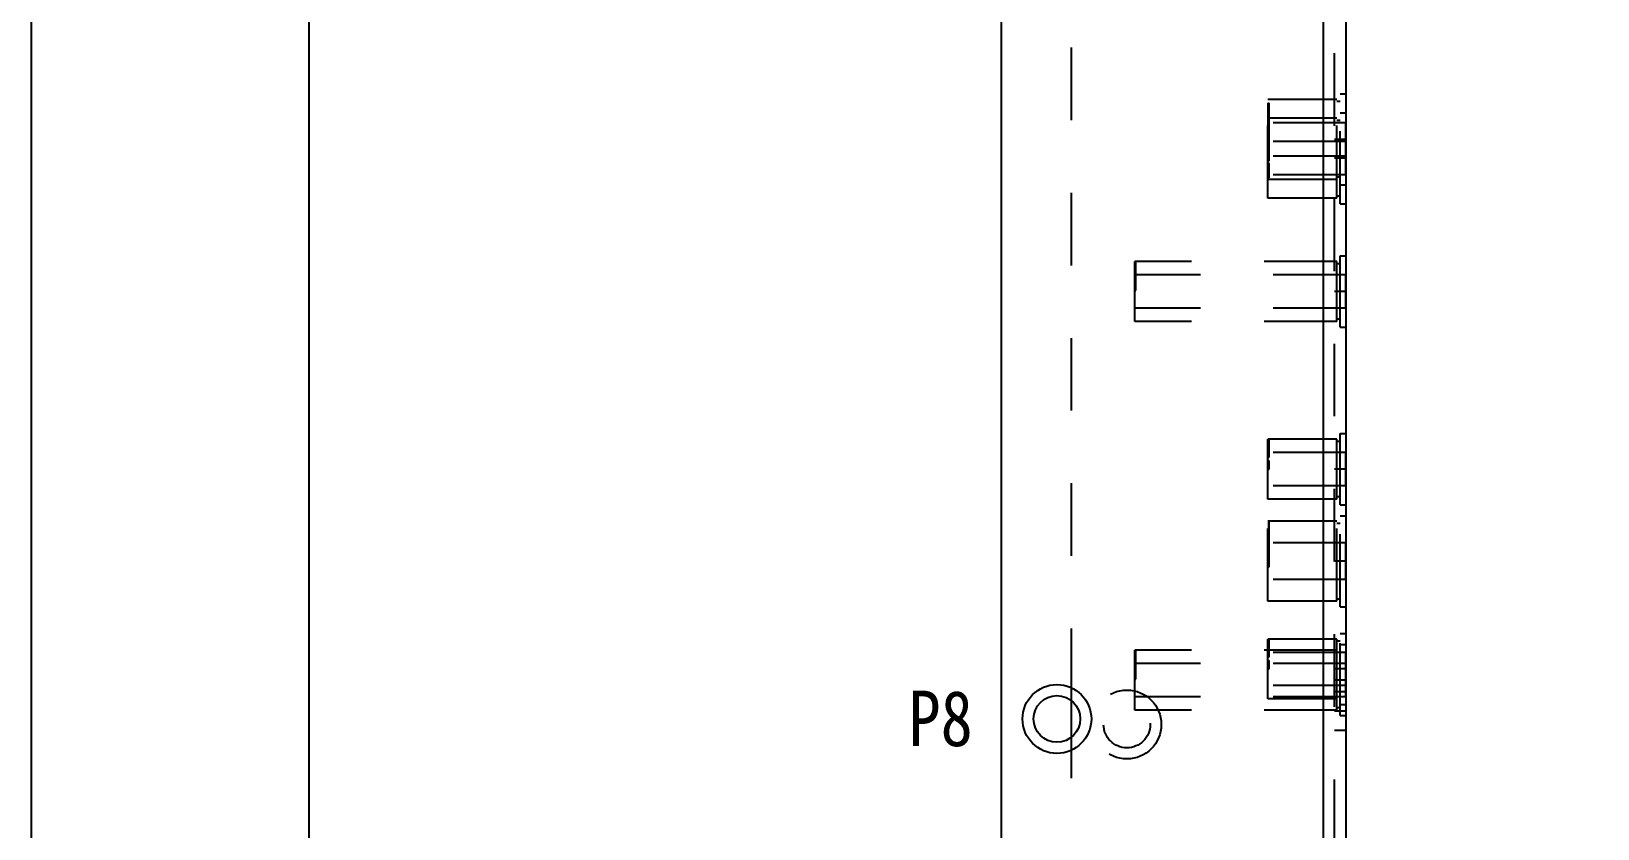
# Model space of a CAD drawing. Header units: millimetres. Extents: x 0 to 1189, y 25 to 866.
# Drawn here: x 0 to 141, y 464.6 to 536.4 of the extents above; entities that cross this region are included whole.
import ezdxf

# ---------------------------------------------------------------- set-up
doc = ezdxf.new("R2010")
doc.units = ezdxf.units.MM
doc.header["$LTSCALE"] = 65.395
doc.linetypes.add('HIDDEN', pattern=[0.2, 0.1, -0.1])
doc.layers.get('0').update_dxf_attribs({"linetype": 'CONTINUOUS'})
doc.layers.add('02___PRT_ALL_AXES', color=7, linetype='CONTINUOUS')
doc.layers.add('DEFAULT_2', color=8, linetype='HIDDEN')
doc.styles.get("Standard").update_dxf_attribs({"font": 'txt', "width": 0.85})

msp = doc.modelspace()

# ---------------------------------------------------------------- linework, layer by layer
at = {"color": 3, "linetype": 'Continuous'}
for p, q in [((87.341, 346.466), (87.341, 602.266)), ((116.341, 345.466), (116.341, 601.766)), ((118.341, 600.766), (118.341, 344.466))]:
    msp.add_line(p, q, dxfattribs=at)
at = {"color": 7, "linetype": 'Continuous'}
msp.add_line((93.641, 472.858), (93.641, 476.075), dxfattribs=at)
for points in [[(0, 25), (1189, 25), (1189, 866), (0, 866)], [(25, 50), (1164, 50), (1164, 841), (25, 841)]]:
    msp.add_lwpolyline(points, close=True, dxfattribs=at)
at = {"color": 3, "linetype": 'Continuous'}
msp.add_circle((92.341, 474.466), 3.1, dxfattribs=at)
at = {"color": 7, "linetype": 'Continuous'}
msp.add_circle((92.341, 474.466), 2.1, dxfattribs=at)
at = {"layer": '02___PRT_ALL_AXES', "color": 8, "linetype": 'HIDDEN'}
for p, q in [((111.341, 521.366), (111.341, 530.266)), ((117.541, 530.266), (111.341, 530.266)), ((117.541, 528.566), (111.341, 528.566)), ((118.341, 528.166), (111.341, 528.166)), ((118.341, 523.466), (118.341, 528.166)), ((118.341, 526.466), (111.341, 526.466)), ((118.341, 525.166), (111.341, 525.166)), ((118.341, 523.466), (111.341, 523.466)), ((117.541, 523.066), (111.341, 523.066)), ((117.541, 521.366), (111.341, 521.366)), ((117.541, 515.666), (99.341, 515.666)), ((99.341, 510.266), (99.341, 514.466)), ((118.341, 514.466), (99.341, 514.466)), ((118.341, 511.466), (118.341, 514.466)), ((118.341, 511.466), (99.341, 511.466)), ((117.541, 510.266), (99.341, 510.266)), ((117.541, 499.666), (111.341, 499.666)), ((111.341, 494.266), (111.341, 498.466)), ((118.341, 498.466), (111.341, 498.466)), ((118.341, 495.466), (118.341, 498.466)), ((118.341, 495.466), (111.341, 495.466)), ((117.541, 494.266), (111.341, 494.266)), ((117.541, 492.266), (111.341, 492.266)), ((111.341, 487.016), (111.341, 490.316)), ((118.341, 490.316), (111.341, 490.316)), ((118.341, 487.016), (118.341, 490.316)), ((118.341, 487.016), (111.341, 487.016)), ((117.541, 485.066), (111.341, 485.066)), ((117.541, 481.666), (111.341, 481.666)), ((117.541, 480.666), (99.341, 480.666)), ((118.341, 480.466), (111.341, 480.466)), ((111.341, 476.266), (111.341, 480.466)), ((118.341, 476.466), (118.341, 480.466)), ((99.341, 475.266), (99.341, 479.466)), ((118.341, 479.466), (99.341, 479.466)), ((118.341, 477.466), (111.341, 477.466)), ((118.341, 476.466), (99.341, 476.466)), ((117.541, 475.266), (99.341, 475.266)), ((117.541, 476.266), (111.341, 476.266))]:
    msp.add_line(p, q, dxfattribs=at)
at = {"layer": 'DEFAULT_2', "color": 8, "linetype": 'HIDDEN'}
for p, q in [((117.341, 344.775), (117.341, 600.766)), ((93.641, 476.075), (93.641, 577.358)), ((117.541, 521.366), (117.541, 530.266)), ((117.841, 520.866), (117.841, 530.766)), ((117.841, 530.766), (118.341, 530.766)), ((111.341, 529.932), (111.341, 524.723)), ((111.341, 529.932), (111.441, 529.932)), ((111.341, 529.923), (111.441, 529.923)), ((111.341, 529.92), (111.441, 529.92)), ((111.341, 529.908), (111.441, 529.908)), ((111.341, 529.893), (111.441, 529.893)), ((111.341, 529.886), (111.441, 529.886)), ((111.341, 529.869), (111.441, 529.869)), ((111.341, 529.824), (111.441, 529.824)), ((111.341, 529.813), (111.441, 529.813)), ((111.341, 529.797), (111.441, 529.797)), ((111.341, 529.795), (111.441, 529.795)), ((111.341, 529.791), (111.441, 529.791)), ((111.341, 529.783), (111.441, 529.783)), ((111.341, 529.76), (111.441, 529.76)), ((111.341, 529.749), (111.441, 529.749)), ((111.341, 529.747), (111.441, 529.747)), ((111.341, 529.714), (111.441, 529.714)), ((111.341, 529.704), (111.441, 529.704)), ((111.341, 529.694), (111.441, 529.694)), ((111.341, 529.684), (111.441, 529.684)), ((111.341, 529.646), (111.441, 529.646)), ((111.341, 529.624), (111.441, 529.624)), ((111.341, 529.623), (111.441, 529.623)), ((111.341, 529.547), (111.441, 529.547)), ((111.341, 529.537), (111.441, 529.537)), ((111.341, 529.527), (111.441, 529.527)), ((111.341, 529.515), (111.441, 529.515)), ((111.341, 529.459), (111.441, 529.459)), ((111.341, 529.128), (111.441, 529.128)), ((111.341, 529.063), (111.441, 529.063)), ((111.341, 529.042), (111.441, 529.042)), ((111.341, 529.015), (111.441, 529.015)), ((111.341, 528.981), (111.441, 528.981)), ((111.341, 528.958), (111.441, 528.958)), ((111.341, 528.901), (111.441, 528.901)), ((111.341, 528.89), (111.441, 528.89)), ((111.341, 528.887), (111.441, 528.887)), ((111.341, 528.872), (111.441, 528.872)), ((111.341, 528.865), (111.441, 528.865)), ((111.341, 528.856), (111.441, 528.856)), ((111.441, 524.723), (111.441, 529.932)), ((117.841, 530.066), (117.541, 530.066)), ((117.841, 529.066), (118.341, 529.066)), ((111.341, 528.823), (111.441, 528.823)), ((111.341, 528.801), (111.441, 528.801)), ((111.341, 528.776), (111.441, 528.776)), ((111.341, 528.742), (111.441, 528.742)), ((111.341, 528.648), (111.441, 528.648)), ((111.341, 528.608), (111.441, 528.608)), ((111.341, 528.551), (111.441, 528.551)), ((111.341, 528.508), (111.441, 528.508)), ((111.341, 528.483), (111.441, 528.483)), ((111.341, 528.407), (111.441, 528.407)), ((111.341, 528.404), (111.441, 528.404)), ((111.341, 528.394), (111.441, 528.394)), ((111.341, 528.343), (111.441, 528.343)), ((111.341, 528.334), (111.441, 528.334)), ((111.341, 528.307), (111.441, 528.307)), ((111.341, 528.306), (111.441, 528.306)), ((111.341, 528.275), (111.441, 528.275)), ((111.341, 528.253), (111.441, 528.253)), ((111.341, 528.24), (111.441, 528.24)), ((111.341, 528.232), (111.441, 528.232)), ((111.341, 528.223), (111.441, 528.223)), ((111.341, 528.22), (111.441, 528.22)), ((111.341, 528.213), (111.441, 528.213)), ((111.341, 528.208), (111.441, 528.208)), ((111.341, 528.193), (111.441, 528.193)), ((111.341, 528.186), (111.441, 528.186)), ((111.341, 528.177), (111.441, 528.177)), ((111.341, 528.169), (111.441, 528.169)), ((111.341, 528.124), (111.441, 528.124)), ((111.341, 528.113), (111.441, 528.113)), ((111.341, 528.108), (111.441, 528.108)), ((111.341, 528.097), (111.441, 528.097)), ((111.341, 528.096), (111.441, 528.096)), ((111.341, 528.095), (111.441, 528.095)), ((111.341, 528.091), (111.441, 528.091)), ((111.341, 528.083), (111.441, 528.083)), ((111.341, 528.06), (111.441, 528.06)), ((111.341, 528.049), (111.441, 528.049)), ((111.341, 528.047), (111.441, 528.047)), ((111.341, 528.044), (111.441, 528.044)), ((111.341, 528.015), (111.441, 528.015)), ((111.341, 528.014), (111.441, 528.014)), ((111.341, 528.004), (111.441, 528.004)), ((111.341, 527.994), (111.441, 527.994)), ((111.341, 527.984), (111.441, 527.984)), ((111.341, 527.946), (111.441, 527.946)), ((111.341, 527.939), (111.441, 527.939)), ((111.341, 527.927), (111.441, 527.927)), ((111.341, 527.924), (111.441, 527.924)), ((111.341, 527.923), (111.441, 527.923)), ((111.341, 527.869), (111.441, 527.869)), ((111.341, 527.868), (111.441, 527.868)), ((111.341, 527.857), (111.441, 527.857)), ((111.341, 527.847), (111.441, 527.847)), ((111.341, 527.839), (111.441, 527.839)), ((111.341, 527.837), (111.441, 527.837)), ((111.341, 527.827), (111.441, 527.827)), ((111.341, 527.815), (111.441, 527.815)), ((111.341, 527.806), (111.441, 527.806)), ((111.341, 527.789), (111.441, 527.789)), ((111.341, 527.781), (111.441, 527.781)), ((111.341, 527.777), (111.441, 527.777)), ((111.341, 527.764), (111.441, 527.764)), ((111.341, 527.759), (111.441, 527.759)), ((111.341, 527.742), (111.441, 527.742)), ((111.341, 527.735), (111.441, 527.735)), ((111.341, 527.723), (111.441, 527.723)), ((111.341, 527.712), (111.441, 527.712)), ((111.341, 527.701), (111.441, 527.701)), ((111.341, 527.694), (111.441, 527.694)), ((111.341, 527.674), (111.441, 527.674)), ((111.341, 527.655), (111.441, 527.655)), ((111.341, 527.642), (111.441, 527.642)), ((111.341, 527.628), (111.441, 527.628)), ((111.341, 527.613), (111.441, 527.613)), ((111.341, 527.603), (111.441, 527.603)), ((111.341, 527.589), (111.441, 527.589)), ((111.341, 527.574), (111.441, 527.574)), ((111.341, 527.572), (111.441, 527.572)), ((111.341, 527.562), (111.441, 527.562)), ((111.341, 527.555), (111.441, 527.555)), ((111.341, 527.542), (111.441, 527.542)), ((111.341, 527.523), (111.441, 527.523)), ((111.341, 527.515), (111.441, 527.515)), ((118.341, 528.166), (117.341, 528.166)), ((117.841, 528.366), (117.541, 528.366)), ((111.341, 527.44), (111.441, 527.44)), ((111.341, 527.428), (111.441, 527.428)), ((111.341, 527.427), (111.441, 527.427)), ((111.341, 527.393), (111.441, 527.393)), ((111.341, 527.39), (111.441, 527.39)), ((111.341, 527.363), (111.441, 527.363)), ((111.341, 527.342), (111.441, 527.342)), ((111.341, 527.324), (111.441, 527.324)), ((111.341, 527.315), (111.441, 527.315)), ((111.341, 527.297), (111.441, 527.297)), ((111.341, 527.281), (111.441, 527.281)), ((111.341, 527.273), (111.441, 527.273)), ((111.341, 527.258), (111.441, 527.258)), ((111.341, 527.208), (111.441, 527.208)), ((111.341, 527.204), (111.441, 527.204)), ((111.341, 527.201), (111.441, 527.201)), ((111.341, 527.19), (111.441, 527.19)), ((111.341, 527.187), (111.441, 527.187)), ((111.341, 527.175), (111.441, 527.175)), ((111.341, 527.171), (111.441, 527.171)), ((111.341, 527.165), (111.441, 527.165)), ((111.341, 527.157), (111.441, 527.157)), ((111.341, 527.156), (111.441, 527.156)), ((111.341, 527.147), (111.441, 527.147)), ((111.341, 527.133), (111.441, 527.133)), ((111.341, 527.131), (111.441, 527.131)), ((111.341, 527.123), (111.441, 527.123)), ((111.341, 527.118), (111.441, 527.118)), ((111.341, 527.116), (111.441, 527.116)), ((111.341, 527.107), (111.441, 527.107)), ((111.341, 527.102), (111.441, 527.102)), ((111.341, 527.101), (111.441, 527.101)), ((111.341, 527.098), (111.441, 527.098)), ((111.341, 527.077), (111.441, 527.077)), ((111.341, 527.076), (111.441, 527.076)), ((111.341, 527.071), (111.441, 527.071)), ((111.341, 527.067), (111.441, 527.067)), ((111.341, 527.06), (111.441, 527.06)), ((111.341, 527.058), (111.441, 527.058)), ((111.341, 527.052), (111.441, 527.052)), ((111.341, 527.042), (111.441, 527.042)), ((111.341, 527.029), (111.441, 527.029)), ((111.341, 527.027), (111.441, 527.027)), ((111.341, 527.022), (111.441, 527.022)), ((111.341, 527.02), (111.441, 527.02)), ((111.341, 527.016), (111.441, 527.016)), ((111.341, 527.012), (111.441, 527.012)), ((111.341, 526.997), (111.441, 526.997)), ((111.341, 526.991), (111.441, 526.991)), ((111.341, 526.983), (111.441, 526.983)), ((111.341, 526.978), (111.441, 526.978)), ((111.341, 526.976), (111.441, 526.976)), ((111.341, 526.972), (111.441, 526.972)), ((111.341, 526.958), (111.441, 526.958)), ((111.341, 526.951), (111.441, 526.951)), ((111.341, 526.948), (111.441, 526.948)), ((111.341, 526.934), (111.441, 526.934)), ((111.341, 526.918), (111.441, 526.918)), ((111.341, 526.917), (111.441, 526.917)), ((111.341, 526.908), (111.441, 526.908)), ((111.341, 526.894), (111.441, 526.894)), ((111.341, 526.893), (111.441, 526.893)), ((111.341, 526.869), (111.441, 526.869)), ((111.341, 526.862), (111.441, 526.862)), ((111.341, 526.858), (111.441, 526.858)), ((111.341, 526.851), (111.441, 526.851)), ((111.341, 526.838), (111.441, 526.838)), ((111.341, 526.832), (111.441, 526.832)), ((111.341, 526.831), (111.441, 526.831)), ((111.341, 526.828), (111.441, 526.828)), ((111.341, 526.815), (111.441, 526.815)), ((111.341, 526.813), (111.441, 526.813)), ((111.341, 526.808), (111.441, 526.808)), ((111.341, 526.8), (111.441, 526.8)), ((111.341, 526.788), (111.441, 526.788)), ((111.341, 526.783), (111.441, 526.783)), ((111.341, 526.749), (111.441, 526.749)), ((111.341, 526.749), (111.441, 526.749)), ((111.341, 526.746), (111.441, 526.746)), ((111.341, 526.745), (111.441, 526.745)), ((111.341, 526.744), (111.441, 526.744)), ((111.341, 526.73), (111.441, 526.73)), ((111.341, 526.728), (111.441, 526.728)), ((111.341, 526.714), (111.441, 526.714)), ((111.341, 526.708), (111.441, 526.708)), ((111.341, 526.707), (111.441, 526.707)), ((111.341, 526.704), (111.441, 526.704)), ((111.341, 526.694), (111.441, 526.694)), ((111.341, 526.643), (111.441, 526.643)), ((111.341, 526.639), (111.441, 526.639)), ((111.341, 526.634), (111.441, 526.634)), ((111.341, 526.627), (111.441, 526.627)), ((111.341, 526.607), (111.441, 526.607)), ((111.341, 526.606), (111.441, 526.606)), ((111.341, 526.601), (111.441, 526.601)), ((111.341, 526.596), (111.441, 526.596)), ((111.341, 526.575), (111.441, 526.575)), ((111.341, 526.566), (111.441, 526.566)), ((111.341, 526.558), (111.441, 526.558)), ((111.341, 526.553), (111.441, 526.553)), ((111.341, 526.553), (111.441, 526.553)), ((111.341, 526.54), (111.441, 526.54)), ((111.341, 526.53), (111.441, 526.53)), ((111.341, 526.528), (111.441, 526.528)), ((111.341, 526.52), (111.441, 526.52)), ((111.341, 526.513), (111.441, 526.513)), ((111.341, 526.494), (111.441, 526.494)), ((111.341, 526.477), (111.441, 526.477)), ((111.341, 526.45), (111.441, 526.45)), ((111.341, 526.441), (111.441, 526.441)), ((111.341, 526.426), (111.441, 526.426)), ((111.341, 526.423), (111.441, 526.423)), ((111.341, 526.408), (111.441, 526.408)), ((111.341, 526.396), (111.441, 526.396)), ((111.341, 526.344), (111.441, 526.344)), ((111.341, 526.315), (111.441, 526.315)), ((111.341, 526.239), (111.441, 526.239)), ((111.341, 526.227), (111.441, 526.227)), ((111.341, 526.21), (111.441, 526.21)), ((111.341, 526.169), (111.441, 526.169)), ((111.341, 526.168), (111.441, 526.168)), ((111.341, 526.157), (111.441, 526.157)), ((111.341, 526.139), (111.441, 526.139)), ((111.341, 526.106), (111.441, 526.106)), ((111.341, 526.089), (111.441, 526.089)), ((111.341, 526.081), (111.441, 526.081)), ((111.341, 526.077), (111.441, 526.077)), ((111.341, 526.064), (111.441, 526.064)), ((111.341, 526.042), (111.441, 526.042)), ((111.341, 526.038), (111.441, 526.038)), ((111.341, 526.035), (111.441, 526.035)), ((118.341, 526.666), (117.341, 526.666)), ((118.341, 526.466), (117.341, 526.466)), ((111.341, 526.023), (111.441, 526.023)), ((111.341, 526.012), (111.441, 526.012)), ((111.341, 526.011), (111.441, 526.011)), ((111.341, 526.001), (111.441, 526.001)), ((111.341, 525.994), (111.441, 525.994)), ((111.341, 525.974), (111.441, 525.974)), ((111.341, 525.955), (111.441, 525.955)), ((111.341, 525.942), (111.441, 525.942)), ((111.341, 525.928), (111.441, 525.928)), ((111.341, 525.913), (111.441, 525.913)), ((111.341, 525.903), (111.441, 525.903)), ((111.341, 525.889), (111.441, 525.889)), ((111.341, 525.874), (111.441, 525.874)), ((111.341, 525.872), (111.441, 525.872)), ((111.341, 525.862), (111.441, 525.862)), ((111.341, 525.855), (111.441, 525.855)), ((111.341, 525.842), (111.441, 525.842)), ((111.341, 525.823), (111.441, 525.823)), ((111.341, 525.815), (111.441, 525.815)), ((111.341, 525.812), (111.441, 525.812)), ((111.341, 525.74), (111.441, 525.74)), ((111.341, 525.727), (111.441, 525.727)), ((111.341, 525.698), (111.441, 525.698)), ((111.341, 525.693), (111.441, 525.693)), ((111.341, 525.69), (111.441, 525.69)), ((111.341, 525.624), (111.441, 525.624)), ((111.341, 525.597), (111.441, 525.597)), ((111.341, 525.573), (111.441, 525.573)), ((111.341, 525.508), (111.441, 525.508)), ((111.341, 525.504), (111.441, 525.504)), ((111.341, 525.475), (111.441, 525.475)), ((111.341, 525.471), (111.441, 525.471)), ((111.341, 525.465), (111.441, 525.465)), ((111.341, 525.457), (111.441, 525.457)), ((111.341, 525.447), (111.441, 525.447)), ((111.341, 525.433), (111.441, 525.433)), ((111.341, 525.431), (111.441, 525.431)), ((111.341, 525.43), (111.441, 525.43)), ((111.341, 525.418), (111.441, 525.418)), ((111.341, 525.416), (111.441, 525.416)), ((111.341, 525.407), (111.441, 525.407)), ((111.341, 525.402), (111.441, 525.402)), ((111.341, 525.398), (111.441, 525.398)), ((111.341, 525.396), (111.441, 525.396)), ((111.341, 525.377), (111.441, 525.377)), ((111.341, 525.371), (111.441, 525.371)), ((111.341, 525.367), (111.441, 525.367)), ((111.341, 525.36), (111.441, 525.36)), ((111.341, 525.358), (111.441, 525.358)), ((111.341, 525.352), (111.441, 525.352)), ((111.341, 525.329), (111.441, 525.329)), ((111.341, 525.327), (111.441, 525.327)), ((111.341, 525.323), (111.441, 525.323)), ((111.341, 525.322), (111.441, 525.322)), ((111.341, 525.32), (111.441, 525.32)), ((111.341, 525.316), (111.441, 525.316)), ((111.341, 525.312), (111.441, 525.312)), ((111.341, 525.297), (111.441, 525.297)), ((111.341, 525.293), (111.441, 525.293)), ((111.341, 525.291), (111.441, 525.291)), ((111.341, 525.283), (111.441, 525.283)), ((111.341, 525.278), (111.441, 525.278)), ((111.341, 525.277), (111.441, 525.277)), ((111.341, 525.276), (111.441, 525.276)), ((111.341, 525.272), (111.441, 525.272)), ((111.341, 525.258), (111.441, 525.258)), ((111.341, 525.251), (111.441, 525.251)), ((111.341, 525.234), (111.441, 525.234)), ((111.341, 525.218), (111.441, 525.218)), ((111.341, 525.217), (111.441, 525.217)), ((111.341, 525.194), (111.441, 525.194)), ((111.341, 525.193), (111.441, 525.193)), ((111.341, 525.169), (111.441, 525.169)), ((111.341, 525.162), (111.441, 525.162)), ((111.341, 525.158), (111.441, 525.158)), ((111.341, 525.138), (111.441, 525.138)), ((111.341, 525.132), (111.441, 525.132)), ((111.341, 525.131), (111.441, 525.131)), ((111.341, 525.128), (111.441, 525.128)), ((111.341, 525.115), (111.441, 525.115)), ((111.341, 525.113), (111.441, 525.113)), ((111.341, 525.1), (111.441, 525.1)), ((111.341, 525.088), (111.441, 525.088)), ((111.341, 525.083), (111.441, 525.083)), ((111.341, 525.049), (111.441, 525.049)), ((111.341, 525.049), (111.441, 525.049)), ((111.341, 525.046), (111.441, 525.046)), ((111.341, 525.045), (111.441, 525.045)), ((111.341, 525.044), (111.441, 525.044)), ((111.341, 525.03), (111.441, 525.03)), ((111.341, 525.028), (111.441, 525.028)), ((111.341, 525.014), (111.441, 525.014)), ((111.341, 525.01), (111.441, 525.01)), ((111.341, 525.008), (111.441, 525.008)), ((111.341, 524.943), (111.441, 524.943)), ((111.341, 524.939), (111.441, 524.939)), ((111.341, 524.927), (111.441, 524.927)), ((111.341, 524.901), (111.441, 524.901)), ((111.341, 524.896), (111.441, 524.896)), ((111.341, 524.895), (111.441, 524.895)), ((111.341, 524.866), (111.441, 524.866)), ((111.341, 524.858), (111.441, 524.858)), ((111.341, 524.853), (111.441, 524.853)), ((111.341, 524.83), (111.441, 524.83)), ((111.341, 524.828), (111.441, 524.828)), ((111.341, 524.82), (111.441, 524.82)), ((111.341, 524.794), (111.441, 524.794)), ((111.341, 524.75), (111.441, 524.75)), ((111.341, 524.741), (111.441, 524.741)), ((111.341, 524.726), (111.441, 524.726)), ((111.341, 524.723), (111.441, 524.723)), ((118.341, 525.166), (117.341, 525.166)), ((118.341, 524.966), (117.341, 524.966)), ((111.341, 524.51), (111.341, 523.195)), ((111.341, 524.51), (111.441, 524.51)), ((111.341, 524.338), (111.441, 524.338)), ((111.341, 524.311), (111.441, 524.311)), ((111.341, 524.112), (111.441, 524.112)), ((111.341, 523.998), (111.441, 523.998)), ((111.341, 523.765), (111.441, 523.765)), ((111.341, 523.73), (111.441, 523.73)), ((111.341, 523.696), (111.441, 523.696)), ((111.341, 523.623), (111.441, 523.623)), ((111.341, 523.593), (111.441, 523.593)), ((111.341, 523.577), (111.441, 523.577)), ((111.341, 523.31), (111.441, 523.31)), ((111.441, 523.195), (111.441, 524.51)), ((118.341, 523.466), (117.341, 523.466)), ((117.841, 523.266), (117.541, 523.266)), ((111.341, 523.195), (111.441, 523.195)), ((117.841, 522.566), (118.341, 522.566)), ((117.841, 521.566), (117.541, 521.566)), ((117.841, 520.866), (118.341, 520.866)), ((117.841, 509.766), (117.841, 516.166)), ((117.841, 516.166), (118.341, 516.166)), ((99.341, 512.966), (99.341, 515.666)), ((99.441, 515.644), (99.341, 515.644)), ((99.441, 515.624), (99.341, 515.624)), ((99.341, 515.577), (99.441, 515.577)), ((99.441, 515.573), (99.341, 515.573)), ((99.341, 515.561), (99.441, 515.561)), ((99.441, 515.557), (99.341, 515.557)), ((99.341, 515.538), (99.441, 515.538)), ((99.441, 515.521), (99.341, 515.521)), ((99.441, 515.505), (99.341, 515.505)), ((99.341, 515.489), (99.441, 515.489)), ((99.341, 515.48), (99.441, 515.48)), ((99.341, 515.475), (99.441, 515.475)), ((99.341, 515.467), (99.441, 515.467)), ((99.341, 515.465), (99.441, 515.465)), ((99.341, 515.439), (99.441, 515.439)), ((99.341, 515.434), (99.441, 515.434)), ((99.341, 515.431), (99.441, 515.431)), ((99.341, 515.429), (99.441, 515.429)), ((99.341, 515.415), (99.441, 515.415)), ((99.341, 515.404), (99.441, 515.404)), ((99.441, 515.391), (99.341, 515.391)), ((99.341, 515.378), (99.441, 515.378)), ((99.341, 515.356), (99.441, 515.356)), ((99.341, 515.345), (99.441, 515.345)), ((99.441, 515.332), (99.341, 515.332)), ((99.341, 515.293), (99.441, 515.293)), ((99.341, 515.283), (99.441, 515.283)), ((99.341, 515.246), (99.441, 515.246)), ((99.341, 515.215), (99.441, 515.215)), ((99.341, 515.164), (99.441, 515.164)), ((99.341, 515.134), (99.441, 515.134)), ((99.341, 515.113), (99.441, 515.113)), ((99.341, 515.095), (99.441, 515.095)), ((99.341, 515.089), (99.441, 515.089)), ((99.341, 515.073), (99.441, 515.073)), ((99.341, 515.059), (99.441, 515.059)), ((99.341, 515.032), (99.441, 515.032)), ((99.341, 515.01), (99.441, 515.01)), ((99.341, 515.007), (99.441, 515.007)), ((99.341, 515), (99.441, 515)), ((99.341, 514.93), (99.441, 514.93)), ((99.341, 514.92), (99.441, 514.92)), ((99.341, 514.914), (99.441, 514.914)), ((99.341, 514.901), (99.441, 514.901)), ((99.341, 514.889), (99.441, 514.889)), ((99.341, 514.877), (99.441, 514.877)), ((99.341, 514.841), (99.441, 514.841)), ((99.341, 514.832), (99.441, 514.832)), ((99.341, 514.83), (99.441, 514.83)), ((99.341, 514.828), (99.441, 514.828)), ((99.341, 514.816), (99.441, 514.816)), ((99.341, 514.794), (99.441, 514.794)), ((99.341, 514.784), (99.441, 514.784)), ((99.341, 514.767), (99.441, 514.767)), ((99.341, 514.757), (99.441, 514.757)), ((99.341, 514.753), (99.441, 514.753)), ((99.441, 513.842), (99.441, 515.644)), ((117.541, 510.266), (117.541, 515.666)), ((117.841, 515.466), (117.541, 515.466)), ((99.341, 514.743), (99.441, 514.743)), ((99.341, 514.738), (99.441, 514.738)), ((99.341, 514.726), (99.441, 514.726)), ((99.341, 514.713), (99.441, 514.713)), ((99.341, 514.706), (99.441, 514.706)), ((99.341, 514.694), (99.441, 514.694)), ((99.341, 514.682), (99.441, 514.682)), ((99.341, 514.682), (99.441, 514.682)), ((99.341, 514.679), (99.441, 514.679)), ((99.341, 514.672), (99.441, 514.672)), ((99.341, 514.667), (99.441, 514.667)), ((99.341, 514.666), (99.441, 514.666)), ((99.341, 514.661), (99.441, 514.661)), ((99.341, 514.654), (99.441, 514.654)), ((99.341, 514.649), (99.441, 514.649)), ((99.341, 514.637), (99.441, 514.637)), ((99.341, 514.637), (99.441, 514.637)), ((99.341, 514.635), (99.441, 514.635)), ((99.341, 514.622), (99.441, 514.622)), ((99.341, 514.617), (99.441, 514.617)), ((99.341, 514.605), (99.441, 514.605)), ((99.341, 514.598), (99.441, 514.598)), ((99.341, 514.59), (99.441, 514.59)), ((99.341, 514.586), (99.441, 514.586)), ((99.341, 514.58), (99.441, 514.58)), ((99.341, 514.564), (99.441, 514.564)), ((99.441, 514.519), (99.341, 514.519)), ((99.341, 514.505), (99.441, 514.505)), ((99.341, 514.485), (99.441, 514.485)), ((99.341, 514.477), (99.441, 514.477)), ((99.341, 514.444), (99.441, 514.444)), ((99.341, 514.441), (99.441, 514.441)), ((99.341, 514.426), (99.441, 514.426)), ((99.441, 514.415), (99.341, 514.415)), ((99.341, 514.23), (99.441, 514.23)), ((99.341, 514.132), (99.441, 514.132)), ((99.341, 514.042), (99.441, 514.042)), ((99.341, 513.944), (99.441, 513.944)), ((99.341, 513.842), (99.441, 513.842)), ((99.341, 513.831), (99.441, 513.831)), ((99.341, 513.825), (99.441, 513.825)), ((99.341, 513.783), (99.441, 513.783)), ((99.341, 513.782), (99.441, 513.782)), ((99.341, 513.766), (99.441, 513.766)), ((99.341, 513.765), (99.441, 513.765)), ((99.341, 513.73), (99.441, 513.73)), ((99.341, 513.724), (99.441, 513.724)), ((99.341, 513.703), (99.441, 513.703)), ((99.341, 513.701), (99.441, 513.701)), ((99.341, 513.695), (99.441, 513.695)), ((99.341, 513.677), (99.441, 513.677)), ((99.341, 513.671), (99.441, 513.671)), ((99.341, 513.668), (99.441, 513.668)), ((99.341, 513.651), (99.441, 513.651)), ((99.341, 513.644), (99.441, 513.644)), ((99.341, 513.636), (99.441, 513.636)), ((99.341, 513.634), (99.441, 513.634)), ((99.341, 513.621), (99.441, 513.621)), ((99.441, 513.599), (99.341, 513.599)), ((99.341, 513.595), (99.441, 513.595)), ((99.341, 513.592), (99.441, 513.592)), ((99.341, 513.579), (99.441, 513.579)), ((99.341, 513.539), (99.441, 513.539)), ((99.341, 513.536), (99.441, 513.536)), ((99.441, 513.515), (99.341, 513.515)), ((99.341, 513.509), (99.441, 513.509)), ((99.341, 513.506), (99.441, 513.506)), ((99.341, 513.473), (99.441, 513.473)), ((99.341, 513.443), (99.441, 513.443)), ((99.341, 513.437), (99.441, 513.437)), ((99.341, 513.41), (99.441, 513.41)), ((99.341, 513.407), (99.441, 513.407)), ((99.341, 513.399), (99.441, 513.399)), ((99.341, 513.394), (99.441, 513.394)), ((99.441, 513.053), (99.441, 513.831)), ((118.341, 514.466), (117.341, 514.466)), ((99.341, 513.337), (99.441, 513.337)), ((99.341, 513.331), (99.441, 513.331)), ((99.341, 513.328), (99.441, 513.328)), ((99.341, 513.301), (99.441, 513.301)), ((99.341, 513.298), (99.441, 513.298)), ((99.341, 513.295), (99.441, 513.295)), ((99.341, 513.282), (99.441, 513.282)), ((99.341, 513.258), (99.441, 513.258)), ((99.341, 513.248), (99.441, 513.248)), ((99.341, 513.244), (99.441, 513.244)), ((99.341, 513.215), (99.441, 513.215)), ((99.341, 513.203), (99.441, 513.203)), ((99.341, 513.201), (99.441, 513.201)), ((99.341, 513.2), (99.441, 513.2)), ((99.341, 513.193), (99.441, 513.193)), ((99.341, 513.19), (99.441, 513.19)), ((99.341, 513.169), (99.441, 513.169)), ((99.341, 513.166), (99.441, 513.166)), ((99.341, 513.16), (99.441, 513.16)), ((99.341, 513.151), (99.441, 513.151)), ((99.341, 513.113), (99.441, 513.113)), ((99.341, 513.098), (99.441, 513.098)), ((99.341, 513.071), (99.441, 513.071)), ((99.341, 513.066), (99.441, 513.066)), ((99.341, 513.053), (99.441, 513.053)), ((118.341, 512.966), (117.341, 512.966)), ((118.341, 511.466), (117.341, 511.466)), ((117.841, 510.466), (117.541, 510.466)), ((117.841, 509.766), (118.341, 509.766)), ((111.341, 496.966), (111.341, 499.666)), ((111.441, 499.664), (111.341, 499.664)), ((111.441, 499.66), (111.341, 499.66)), ((111.441, 499.652), (111.341, 499.652)), ((111.441, 499.649), (111.341, 499.649)), ((111.441, 499.607), (111.341, 499.607)), ((111.441, 499.577), (111.341, 499.577)), ((111.341, 499.553), (111.441, 499.553)), ((111.341, 499.354), (111.441, 499.354)), ((111.341, 499.35), (111.441, 499.35)), ((111.341, 499.348), (111.441, 499.348)), ((111.441, 499.325), (111.341, 499.325)), ((111.341, 499.317), (111.441, 499.317)), ((111.341, 499.273), (111.441, 499.273)), ((111.341, 499.26), (111.441, 499.26)), ((111.341, 499.257), (111.441, 499.257)), ((111.341, 499.245), (111.441, 499.245)), ((111.441, 498.049), (111.441, 499.664)), ((117.541, 494.266), (117.541, 499.666)), ((117.841, 499.466), (117.541, 499.466)), ((117.841, 493.766), (117.841, 500.166)), ((117.841, 500.166), (118.341, 500.166)), ((111.441, 499.233), (111.341, 499.233)), ((111.341, 499.221), (111.441, 499.221)), ((111.341, 499.219), (111.441, 499.219)), ((111.341, 499.176), (111.441, 499.176)), ((111.341, 499.157), (111.441, 499.157)), ((111.341, 499.097), (111.441, 499.097)), ((111.341, 499.085), (111.441, 499.085)), ((111.341, 499.045), (111.441, 499.045)), ((111.341, 499.028), (111.441, 499.028)), ((111.341, 498.987), (111.441, 498.987)), ((111.341, 498.952), (111.441, 498.952)), ((111.341, 498.94), (111.441, 498.94)), ((111.341, 498.901), (111.441, 498.901)), ((111.341, 498.901), (111.441, 498.901)), ((111.341, 498.886), (111.441, 498.886)), ((111.341, 498.867), (111.441, 498.867)), ((111.341, 498.858), (111.441, 498.858)), ((111.341, 498.848), (111.441, 498.848)), ((111.341, 498.828), (111.441, 498.828)), ((111.341, 498.816), (111.441, 498.816)), ((111.341, 498.814), (111.441, 498.814)), ((111.341, 498.811), (111.441, 498.811)), ((111.341, 498.806), (111.441, 498.806)), ((111.341, 498.785), (111.441, 498.785)), ((111.341, 498.753), (111.441, 498.753)), ((111.341, 498.751), (111.441, 498.751)), ((111.341, 498.735), (111.441, 498.735)), ((111.341, 498.723), (111.441, 498.723)), ((111.341, 498.718), (111.441, 498.718)), ((111.341, 498.698), (111.441, 498.698)), ((111.341, 498.684), (111.441, 498.684)), ((111.341, 498.684), (111.441, 498.684)), ((111.341, 498.677), (111.441, 498.677)), ((111.341, 498.64), (111.441, 498.64)), ((111.341, 498.638), (111.441, 498.638)), ((111.341, 498.626), (111.441, 498.626)), ((111.341, 498.626), (111.441, 498.626)), ((111.341, 498.608), (111.441, 498.608)), ((111.341, 498.607), (111.441, 498.607)), ((111.341, 498.561), (111.441, 498.561)), ((111.341, 498.536), (111.441, 498.536)), ((111.341, 498.531), (111.441, 498.531)), ((111.341, 498.527), (111.441, 498.527)), ((111.341, 498.495), (111.441, 498.495)), ((111.341, 498.493), (111.441, 498.493)), ((111.341, 498.478), (111.441, 498.478)), ((111.341, 498.462), (111.441, 498.462)), ((111.341, 498.458), (111.441, 498.458)), ((111.341, 498.441), (111.441, 498.441)), ((111.341, 498.435), (111.441, 498.435)), ((111.341, 498.434), (111.441, 498.434)), ((111.341, 498.43), (111.441, 498.43)), ((111.341, 498.413), (111.441, 498.413)), ((111.341, 498.379), (111.441, 498.379)), ((111.341, 498.369), (111.441, 498.369)), ((111.341, 498.356), (111.441, 498.356)), ((111.341, 498.349), (111.441, 498.349)), ((111.341, 498.335), (111.441, 498.335)), ((111.341, 498.288), (111.441, 498.288)), ((111.341, 498.284), (111.441, 498.284)), ((111.341, 498.259), (111.441, 498.259)), ((111.341, 498.25), (111.441, 498.25)), ((111.341, 498.235), (111.441, 498.235)), ((111.341, 498.225), (111.441, 498.225)), ((111.341, 498.201), (111.441, 498.201)), ((111.341, 498.196), (111.441, 498.196)), ((111.341, 498.149), (111.441, 498.149)), ((111.341, 498.115), (111.441, 498.115)), ((111.341, 498.054), (111.441, 498.054)), ((111.341, 498.049), (111.441, 498.049)), ((118.341, 498.466), (117.341, 498.466)), ((111.341, 497.728), (111.441, 497.728)), ((111.441, 497.716), (111.341, 497.716)), ((111.341, 497.704), (111.441, 497.704)), ((111.441, 497.598), (111.341, 497.598)), ((111.341, 497.118), (111.441, 497.118)), ((111.341, 496.996), (111.441, 496.996)), ((111.341, 496.972), (111.441, 496.972)), ((111.441, 496.972), (111.441, 497.728)), ((118.341, 496.966), (117.341, 496.966)), ((118.341, 495.466), (117.341, 495.466)), ((117.841, 494.466), (117.541, 494.466)), ((117.841, 493.766), (118.341, 493.766)), ((111.341, 485.066), (111.341, 492.266)), ((111.441, 492.191), (111.341, 492.191)), ((111.441, 488.173), (111.441, 492.191)), ((117.541, 485.066), (117.541, 492.266)), ((117.841, 484.566), (117.841, 492.766)), ((117.841, 492.766), (118.341, 492.766)), ((111.341, 492.143), (111.441, 492.143)), ((111.441, 492.138), (111.341, 492.138)), ((111.441, 492.09), (111.341, 492.09)), ((111.441, 492.013), (111.341, 492.013)), ((111.341, 492.001), (111.441, 492.001)), ((111.341, 491.999), (111.441, 491.999)), ((111.441, 491.925), (111.341, 491.925)), ((111.341, 491.879), (111.441, 491.879)), ((111.341, 491.864), (111.441, 491.864)), ((111.341, 491.809), (111.441, 491.809)), ((111.341, 491.807), (111.441, 491.807)), ((111.341, 491.708), (111.441, 491.708)), ((111.341, 491.7), (111.441, 491.7)), ((111.341, 491.59), (111.441, 491.59)), ((111.441, 491.509), (111.341, 491.509)), ((111.341, 491.508), (111.441, 491.508)), ((111.441, 491.491), (111.341, 491.491)), ((111.341, 491.411), (111.441, 491.411)), ((111.341, 491.392), (111.441, 491.392)), ((111.341, 491.375), (111.441, 491.375)), ((111.341, 491.372), (111.441, 491.372)), ((111.341, 491.37), (111.441, 491.37)), ((111.341, 491.362), (111.441, 491.362)), ((111.341, 491.359), (111.441, 491.359)), ((111.341, 491.34), (111.441, 491.34)), ((111.341, 491.332), (111.441, 491.332)), ((111.341, 491.32), (111.441, 491.32)), ((111.441, 491.317), (111.341, 491.317)), ((111.341, 491.311), (111.441, 491.311)), ((111.341, 491.301), (111.441, 491.301)), ((111.341, 491.287), (111.441, 491.287)), ((111.341, 491.284), (111.441, 491.284)), ((111.341, 491.279), (111.441, 491.279)), ((111.341, 491.276), (111.441, 491.276)), ((111.341, 491.275), (111.441, 491.275)), ((111.341, 491.268), (111.441, 491.268)), ((111.341, 491.25), (111.441, 491.25)), ((111.341, 491.235), (111.441, 491.235)), ((111.341, 491.196), (111.441, 491.196)), ((111.341, 491.192), (111.441, 491.192)), ((111.341, 491.184), (111.441, 491.184)), ((111.441, 491.184), (111.341, 491.184)), ((111.341, 491.18), (111.441, 491.18)), ((111.341, 491.169), (111.441, 491.169)), ((111.341, 491.165), (111.441, 491.165)), ((111.441, 491.162), (111.341, 491.162)), ((111.341, 491.147), (111.441, 491.147)), ((111.341, 491.125), (111.441, 491.125)), ((111.341, 491.121), (111.441, 491.121)), ((111.341, 491.111), (111.441, 491.111)), ((111.341, 491.109), (111.441, 491.109)), ((111.341, 491.107), (111.441, 491.107)), ((111.341, 491.098), (111.441, 491.098)), ((111.341, 491.093), (111.441, 491.093)), ((111.341, 491.092), (111.441, 491.092)), ((111.341, 491.075), (111.441, 491.075)), ((111.341, 491.056), (111.441, 491.056)), ((111.341, 491.055), (111.441, 491.055)), ((111.341, 491.05), (111.441, 491.05)), ((111.341, 491.045), (111.441, 491.045)), ((111.341, 491.016), (111.441, 491.016)), ((111.341, 490.989), (111.441, 490.989)), ((111.341, 490.989), (111.441, 490.989)), ((111.441, 490.98), (111.341, 490.98)), ((111.341, 490.966), (111.441, 490.966)), ((111.341, 490.944), (111.441, 490.944)), ((111.341, 490.941), (111.441, 490.941)), ((111.341, 490.924), (111.441, 490.924)), ((111.341, 490.92), (111.441, 490.92)), ((111.341, 490.915), (111.441, 490.915)), ((111.341, 490.903), (111.441, 490.903)), ((111.341, 490.883), (111.441, 490.883)), ((111.341, 490.869), (111.441, 490.869)), ((111.341, 490.831), (111.441, 490.831)), ((111.341, 490.83), (111.441, 490.83)), ((111.341, 490.79), (111.441, 490.79)), ((117.841, 492.066), (117.541, 492.066)), ((111.341, 490.771), (111.441, 490.771)), ((111.341, 490.747), (111.441, 490.747)), ((111.441, 490.717), (111.341, 490.717)), ((111.341, 490.711), (111.441, 490.711)), ((111.441, 490.703), (111.341, 490.703)), ((111.341, 490.642), (111.441, 490.642)), ((111.341, 490.634), (111.441, 490.634)), ((111.341, 490.613), (111.441, 490.613)), ((111.341, 490.6), (111.441, 490.6)), ((111.341, 490.565), (111.441, 490.565)), ((111.441, 490.557), (111.341, 490.557)), ((111.341, 490.548), (111.441, 490.548)), ((111.341, 490.524), (111.441, 490.524)), ((111.341, 490.498), (111.441, 490.498)), ((111.341, 490.453), (111.441, 490.453)), ((111.341, 490.443), (111.441, 490.443)), ((111.341, 490.434), (111.441, 490.434)), ((111.341, 490.432), (111.441, 490.432)), ((111.341, 490.427), (111.441, 490.427)), ((111.341, 490.413), (111.441, 490.413)), ((111.341, 490.4), (111.441, 490.4)), ((111.341, 490.355), (111.441, 490.355)), ((111.341, 490.307), (111.441, 490.307)), ((111.441, 490.14), (111.341, 490.14)), ((111.341, 490.12), (111.441, 490.12)), ((111.341, 490.107), (111.441, 490.107)), ((111.341, 490.08), (111.441, 490.08)), ((111.341, 490.028), (111.441, 490.028)), ((111.441, 490.021), (111.341, 490.021)), ((111.341, 490.017), (111.441, 490.017)), ((111.441, 489.947), (111.341, 489.947)), ((111.441, 489.936), (111.341, 489.936)), ((111.341, 489.933), (111.441, 489.933)), ((111.341, 489.923), (111.441, 489.923)), ((111.441, 489.897), (111.341, 489.897)), ((111.341, 489.86), (111.441, 489.86)), ((111.341, 489.858), (111.441, 489.858)), ((111.341, 489.856), (111.441, 489.856)), ((111.341, 489.837), (111.441, 489.837)), ((111.341, 489.82), (111.441, 489.82)), ((111.341, 489.799), (111.441, 489.799)), ((111.441, 489.792), (111.341, 489.792)), ((111.341, 489.757), (111.441, 489.757)), ((111.441, 489.755), (111.341, 489.755)), ((111.341, 489.753), (111.441, 489.753)), ((111.341, 489.747), (111.441, 489.747)), ((111.341, 489.746), (111.441, 489.746)), ((111.341, 489.741), (111.441, 489.741)), ((111.441, 489.715), (111.341, 489.715)), ((111.341, 489.69), (111.441, 489.69)), ((111.341, 489.676), (111.441, 489.676)), ((111.341, 489.675), (111.441, 489.675)), ((111.341, 489.675), (111.441, 489.675)), ((111.341, 489.655), (111.441, 489.655)), ((111.341, 489.641), (111.441, 489.641)), ((111.341, 489.605), (111.441, 489.605)), ((111.341, 489.556), (111.441, 489.556)), ((111.341, 489.538), (111.441, 489.538)), ((111.341, 489.533), (111.441, 489.533)), ((111.341, 489.526), (111.441, 489.526)), ((111.341, 489.508), (111.441, 489.508)), ((111.341, 489.426), (111.441, 489.426)), ((111.441, 489.377), (111.341, 489.377)), ((118.341, 490.316), (117.341, 490.316)), ((111.341, 489.358), (111.441, 489.358)), ((111.341, 489.357), (111.441, 489.357)), ((111.341, 489.35), (111.441, 489.35)), ((111.341, 489.296), (111.441, 489.296)), ((111.341, 489.284), (111.441, 489.284)), ((111.341, 489.153), (111.441, 489.153)), ((111.341, 489.143), (111.441, 489.143)), ((111.341, 489.096), (111.441, 489.096)), ((111.341, 489.072), (111.441, 489.072)), ((111.341, 489.056), (111.441, 489.056)), ((111.341, 489.042), (111.441, 489.042)), ((111.341, 489.028), (111.441, 489.028)), ((111.341, 489.011), (111.441, 489.011)), ((111.341, 489.01), (111.441, 489.01)), ((111.341, 488.944), (111.441, 488.944)), ((111.341, 488.934), (111.441, 488.934)), ((111.341, 488.922), (111.441, 488.922)), ((111.341, 488.902), (111.441, 488.902)), ((111.341, 488.881), (111.441, 488.881)), ((111.341, 488.859), (111.441, 488.859)), ((111.341, 488.856), (111.441, 488.856)), ((111.341, 488.853), (111.441, 488.853)), ((111.341, 488.829), (111.441, 488.829)), ((111.341, 488.828), (111.441, 488.828)), ((111.341, 488.816), (111.441, 488.816)), ((111.341, 488.763), (111.441, 488.763)), ((111.441, 488.711), (111.341, 488.711)), ((111.341, 488.699), (111.441, 488.699)), ((111.341, 488.694), (111.441, 488.694)), ((111.341, 488.674), (111.441, 488.674)), ((111.341, 488.659), (111.441, 488.659)), ((111.341, 488.658), (111.441, 488.658)), ((111.341, 488.636), (111.441, 488.636)), ((111.341, 488.634), (111.441, 488.634)), ((111.441, 488.498), (111.341, 488.498)), ((111.341, 488.459), (111.441, 488.459)), ((111.341, 488.458), (111.441, 488.458)), ((111.341, 488.442), (111.441, 488.442)), ((111.341, 488.381), (111.441, 488.381)), ((111.341, 488.313), (111.441, 488.313)), ((111.341, 488.303), (111.441, 488.303)), ((111.341, 488.219), (111.441, 488.219)), ((111.341, 488.173), (111.441, 488.173)), ((118.341, 488.666), (117.341, 488.666)), ((118.341, 487.016), (117.341, 487.016)), ((117.841, 485.266), (117.541, 485.266)), ((117.841, 484.566), (118.341, 484.566)), ((111.341, 478.966), (111.341, 481.666)), ((111.441, 481.664), (111.341, 481.664)), ((111.441, 481.66), (111.341, 481.66)), ((111.441, 481.652), (111.341, 481.652)), ((111.441, 481.649), (111.341, 481.649)), ((111.441, 481.607), (111.341, 481.607)), ((111.441, 481.577), (111.341, 481.577)), ((111.341, 481.553), (111.441, 481.553)), ((111.341, 481.354), (111.441, 481.354)), ((111.341, 481.35), (111.441, 481.35)), ((111.341, 481.348), (111.441, 481.348)), ((111.441, 481.325), (111.341, 481.325)), ((111.341, 481.317), (111.441, 481.317)), ((111.341, 481.273), (111.441, 481.273)), ((111.341, 481.26), (111.441, 481.26)), ((111.341, 481.257), (111.441, 481.257)), ((111.341, 481.245), (111.441, 481.245)), ((111.441, 481.233), (111.341, 481.233)), ((111.341, 481.221), (111.441, 481.221)), ((111.341, 481.219), (111.441, 481.219)), ((111.341, 481.176), (111.441, 481.176)), ((111.341, 481.157), (111.441, 481.157)), ((111.341, 481.097), (111.441, 481.097)), ((111.341, 481.085), (111.441, 481.085)), ((111.341, 481.045), (111.441, 481.045)), ((111.341, 481.028), (111.441, 481.028)), ((111.341, 480.987), (111.441, 480.987)), ((111.341, 480.952), (111.441, 480.952)), ((111.341, 480.94), (111.441, 480.94)), ((111.441, 480.049), (111.441, 481.664)), ((117.541, 475.266), (117.541, 481.666)), ((117.841, 481.466), (117.541, 481.466)), ((117.841, 482.166), (118.341, 482.166)), ((117.841, 474.766), (117.841, 482.166)), ((117.841, 481.166), (118.341, 481.166)), ((99.341, 477.966), (99.341, 480.666)), ((99.441, 480.644), (99.341, 480.644)), ((99.441, 480.624), (99.341, 480.624)), ((99.341, 480.577), (99.441, 480.577)), ((99.441, 480.573), (99.341, 480.573)), ((99.341, 480.561), (99.441, 480.561)), ((99.441, 480.557), (99.341, 480.557)), ((99.341, 480.538), (99.441, 480.538)), ((99.441, 480.521), (99.341, 480.521)), ((99.441, 480.505), (99.341, 480.505)), ((99.341, 480.489), (99.441, 480.489)), ((99.341, 480.48), (99.441, 480.48)), ((99.341, 480.475), (99.441, 480.475)), ((99.341, 480.467), (99.441, 480.467)), ((99.341, 480.465), (99.441, 480.465)), ((99.341, 480.439), (99.441, 480.439)), ((99.341, 480.434), (99.441, 480.434)), ((99.341, 480.431), (99.441, 480.431)), ((99.341, 480.429), (99.441, 480.429)), ((99.341, 480.415), (99.441, 480.415)), ((99.341, 480.404), (99.441, 480.404)), ((99.441, 480.391), (99.341, 480.391)), ((99.341, 480.378), (99.441, 480.378)), ((99.341, 480.356), (99.441, 480.356)), ((99.341, 480.345), (99.441, 480.345)), ((99.441, 480.332), (99.341, 480.332)), ((99.341, 480.293), (99.441, 480.293)), ((99.341, 480.283), (99.441, 480.283)), ((99.341, 480.246), (99.441, 480.246)), ((99.341, 480.215), (99.441, 480.215)), ((99.341, 480.164), (99.441, 480.164)), ((99.341, 480.134), (99.441, 480.134)), ((99.341, 480.113), (99.441, 480.113)), ((99.341, 480.095), (99.441, 480.095)), ((99.341, 480.089), (99.441, 480.089)), ((99.341, 480.073), (99.441, 480.073)), ((99.341, 480.059), (99.441, 480.059)), ((99.341, 480.032), (99.441, 480.032)), ((99.341, 480.01), (99.441, 480.01)), ((99.341, 480.007), (99.441, 480.007)), ((99.341, 480), (99.441, 480)), ((99.341, 479.93), (99.441, 479.93)), ((99.341, 479.92), (99.441, 479.92)), ((99.341, 479.914), (99.441, 479.914)), ((99.341, 479.901), (99.441, 479.901)), ((99.341, 479.889), (99.441, 479.889)), ((99.341, 479.877), (99.441, 479.877)), ((99.341, 479.841), (99.441, 479.841)), ((99.341, 479.832), (99.441, 479.832)), ((99.341, 479.83), (99.441, 479.83)), ((99.341, 479.828), (99.441, 479.828)), ((99.341, 479.816), (99.441, 479.816)), ((99.341, 479.794), (99.441, 479.794)), ((99.341, 479.784), (99.441, 479.784)), ((99.341, 479.767), (99.441, 479.767)), ((99.341, 479.757), (99.441, 479.757)), ((99.341, 479.753), (99.441, 479.753)), ((99.341, 479.743), (99.441, 479.743)), ((99.341, 479.738), (99.441, 479.738)), ((99.341, 479.726), (99.441, 479.726)), ((99.341, 479.713), (99.441, 479.713)), ((99.341, 479.706), (99.441, 479.706)), ((99.341, 479.694), (99.441, 479.694)), ((99.341, 479.682), (99.441, 479.682)), ((99.341, 479.682), (99.441, 479.682)), ((99.341, 479.679), (99.441, 479.679)), ((99.341, 479.672), (99.441, 479.672)), ((99.341, 479.667), (99.441, 479.667)), ((99.341, 479.666), (99.441, 479.666)), ((99.341, 479.661), (99.441, 479.661)), ((99.341, 479.654), (99.441, 479.654)), ((99.341, 479.649), (99.441, 479.649)), ((99.341, 479.637), (99.441, 479.637)), ((99.341, 479.637), (99.441, 479.637)), ((99.341, 479.635), (99.441, 479.635)), ((99.341, 479.622), (99.441, 479.622)), ((99.341, 479.617), (99.441, 479.617)), ((99.341, 479.605), (99.441, 479.605)), ((99.341, 479.598), (99.441, 479.598)), ((99.341, 479.59), (99.441, 479.59)), ((99.341, 479.586), (99.441, 479.586)), ((99.341, 479.58), (99.441, 479.58)), ((99.341, 479.564), (99.441, 479.564)), ((99.441, 479.519), (99.341, 479.519)), ((99.341, 479.505), (99.441, 479.505)), ((99.441, 478.842), (99.441, 480.644)), ((111.341, 480.901), (111.441, 480.901)), ((111.341, 480.901), (111.441, 480.901)), ((111.341, 480.886), (111.441, 480.886)), ((111.341, 480.867), (111.441, 480.867)), ((111.341, 480.858), (111.441, 480.858)), ((111.341, 480.848), (111.441, 480.848)), ((111.341, 480.828), (111.441, 480.828)), ((111.341, 480.816), (111.441, 480.816)), ((111.341, 480.814), (111.441, 480.814)), ((111.341, 480.811), (111.441, 480.811)), ((111.341, 480.806), (111.441, 480.806)), ((111.341, 480.785), (111.441, 480.785)), ((111.341, 480.753), (111.441, 480.753)), ((111.341, 480.751), (111.441, 480.751)), ((111.341, 480.735), (111.441, 480.735)), ((111.341, 480.723), (111.441, 480.723)), ((111.341, 480.718), (111.441, 480.718)), ((111.341, 480.698), (111.441, 480.698)), ((111.341, 480.684), (111.441, 480.684)), ((111.341, 480.684), (111.441, 480.684)), ((111.341, 480.677), (111.441, 480.677)), ((111.341, 480.64), (111.441, 480.64)), ((111.341, 480.638), (111.441, 480.638)), ((111.341, 480.626), (111.441, 480.626)), ((111.341, 480.626), (111.441, 480.626)), ((111.341, 480.608), (111.441, 480.608)), ((111.341, 480.607), (111.441, 480.607)), ((111.341, 480.561), (111.441, 480.561)), ((111.341, 480.536), (111.441, 480.536)), ((111.341, 480.531), (111.441, 480.531)), ((111.341, 480.527), (111.441, 480.527)), ((111.341, 480.495), (111.441, 480.495)), ((111.341, 480.493), (111.441, 480.493)), ((111.341, 480.478), (111.441, 480.478)), ((111.341, 480.462), (111.441, 480.462)), ((111.341, 480.458), (111.441, 480.458)), ((111.341, 480.441), (111.441, 480.441)), ((111.341, 480.435), (111.441, 480.435)), ((111.341, 480.434), (111.441, 480.434)), ((111.341, 480.43), (111.441, 480.43)), ((111.341, 480.413), (111.441, 480.413)), ((111.341, 480.379), (111.441, 480.379)), ((111.341, 480.369), (111.441, 480.369)), ((111.341, 480.356), (111.441, 480.356)), ((111.341, 480.349), (111.441, 480.349)), ((111.341, 480.335), (111.441, 480.335)), ((111.341, 480.288), (111.441, 480.288)), ((111.341, 480.284), (111.441, 480.284)), ((111.341, 480.259), (111.441, 480.259)), ((111.341, 480.25), (111.441, 480.25)), ((111.341, 480.235), (111.441, 480.235)), ((111.341, 480.225), (111.441, 480.225)), ((111.341, 480.201), (111.441, 480.201)), ((111.341, 480.196), (111.441, 480.196)), ((111.341, 480.149), (111.441, 480.149)), ((111.341, 480.115), (111.441, 480.115)), ((111.341, 480.054), (111.441, 480.054)), ((111.341, 480.049), (111.441, 480.049)), ((111.341, 479.728), (111.441, 479.728)), ((111.441, 479.716), (111.341, 479.716)), ((111.341, 479.704), (111.441, 479.704)), ((111.441, 479.598), (111.341, 479.598)), ((111.441, 478.972), (111.441, 479.728)), ((118.341, 480.466), (117.341, 480.466)), ((99.341, 479.485), (99.441, 479.485)), ((99.341, 479.477), (99.441, 479.477)), ((99.341, 479.444), (99.441, 479.444)), ((99.341, 479.441), (99.441, 479.441)), ((99.341, 479.426), (99.441, 479.426)), ((99.441, 479.415), (99.341, 479.415)), ((99.341, 479.23), (99.441, 479.23)), ((99.341, 479.132), (99.441, 479.132)), ((99.341, 479.042), (99.441, 479.042)), ((99.341, 478.944), (99.441, 478.944)), ((99.341, 478.842), (99.441, 478.842)), ((99.341, 478.831), (99.441, 478.831)), ((99.341, 478.825), (99.441, 478.825)), ((99.341, 478.783), (99.441, 478.783)), ((99.341, 478.782), (99.441, 478.782)), ((99.341, 478.766), (99.441, 478.766)), ((99.341, 478.765), (99.441, 478.765)), ((99.341, 478.73), (99.441, 478.73)), ((99.341, 478.724), (99.441, 478.724)), ((99.341, 478.703), (99.441, 478.703)), ((99.341, 478.701), (99.441, 478.701)), ((99.341, 478.695), (99.441, 478.695)), ((99.341, 478.677), (99.441, 478.677)), ((99.341, 478.671), (99.441, 478.671)), ((99.341, 478.668), (99.441, 478.668)), ((99.341, 478.651), (99.441, 478.651)), ((99.341, 478.644), (99.441, 478.644)), ((99.341, 478.636), (99.441, 478.636)), ((99.341, 478.634), (99.441, 478.634)), ((99.341, 478.621), (99.441, 478.621)), ((99.441, 478.599), (99.341, 478.599)), ((99.341, 478.595), (99.441, 478.595)), ((99.341, 478.592), (99.441, 478.592)), ((99.341, 478.579), (99.441, 478.579)), ((99.341, 478.539), (99.441, 478.539)), ((99.341, 478.536), (99.441, 478.536)), ((99.441, 478.515), (99.341, 478.515)), ((99.341, 478.509), (99.441, 478.509)), ((99.341, 478.506), (99.441, 478.506)), ((99.341, 478.473), (99.441, 478.473)), ((99.341, 478.443), (99.441, 478.443)), ((99.341, 478.437), (99.441, 478.437)), ((99.341, 478.41), (99.441, 478.41)), ((99.341, 478.407), (99.441, 478.407)), ((99.341, 478.399), (99.441, 478.399)), ((99.341, 478.394), (99.441, 478.394)), ((99.341, 478.337), (99.441, 478.337)), ((99.341, 478.331), (99.441, 478.331)), ((99.341, 478.328), (99.441, 478.328)), ((99.341, 478.301), (99.441, 478.301)), ((99.341, 478.298), (99.441, 478.298)), ((99.341, 478.295), (99.441, 478.295)), ((99.341, 478.282), (99.441, 478.282)), ((99.341, 478.258), (99.441, 478.258)), ((99.341, 478.248), (99.441, 478.248)), ((99.341, 478.244), (99.441, 478.244)), ((99.341, 478.215), (99.441, 478.215)), ((99.341, 478.203), (99.441, 478.203)), ((99.341, 478.201), (99.441, 478.201)), ((99.341, 478.2), (99.441, 478.2)), ((99.341, 478.193), (99.441, 478.193)), ((99.341, 478.19), (99.441, 478.19)), ((99.341, 478.169), (99.441, 478.169)), ((99.341, 478.166), (99.441, 478.166)), ((99.341, 478.16), (99.441, 478.16)), ((99.341, 478.151), (99.441, 478.151)), ((99.341, 478.113), (99.441, 478.113)), ((99.341, 478.098), (99.441, 478.098)), ((99.441, 478.053), (99.441, 478.831)), ((111.341, 479.118), (111.441, 479.118)), ((111.341, 478.996), (111.441, 478.996)), ((111.341, 478.972), (111.441, 478.972)), ((118.341, 479.466), (117.341, 479.466)), ((118.341, 478.966), (117.341, 478.966)), ((99.341, 478.071), (99.441, 478.071)), ((99.341, 478.066), (99.441, 478.066)), ((99.341, 478.053), (99.441, 478.053)), ((118.341, 477.966), (117.341, 477.966)), ((118.341, 477.466), (117.341, 477.466)), ((118.341, 476.916), (117.341, 476.916)), ((118.341, 476.466), (117.341, 476.466)), ((117.841, 475.466), (117.541, 475.466)), ((117.841, 475.766), (118.341, 475.766)), ((118.341, 475.166), (117.341, 475.166)), ((117.841, 474.766), (118.341, 474.766)), ((93.641, 377.575), (93.641, 472.858)), ((118.341, 473.416), (117.341, 473.416))]:
    msp.add_line(p, q, dxfattribs=at)
for radius in [3.1, 2.1]:
    msp.add_circle((98.641, 473.966), radius, dxfattribs=at)

# ---------------------------------------------------------------- texts
at = {"color": 2, "linetype": 'Continuous', "insert": (78.98, 477.022), "char_height": 5, "width": 8.5, "attachment_point": 1, "line_spacing_factor": 0.9}
msp.add_mtext('P8', dxfattribs=at)

doc.saveas('drawing.dxf')
